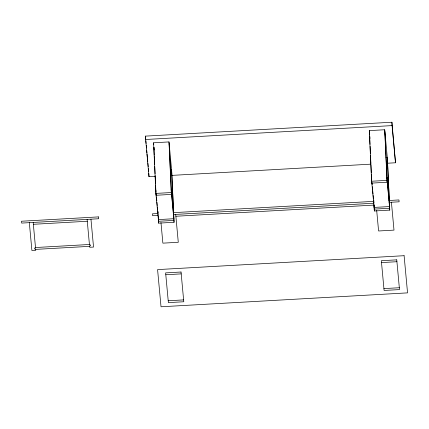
<?xml version="1.0" encoding="UTF-8"?>
<svg xmlns="http://www.w3.org/2000/svg" width="429" height="429" viewBox="0 0 429 429"><rect width="100%" height="100%" fill="white"/><g stroke="black" fill="none" stroke-linecap="round" stroke-linejoin="round"><path stroke-width="0.64" d="M155.657 176.298L148.976 176.678L145.383 136.127L391.913 122.222L395.506 162.768L387.489 163.224M145.538 139.505L392.068 125.6L395.506 162.768M171.386 192.712L173.799 218.731L158.387 219.6L155.883 193.409L153.587 142.787L168.994 141.919L171.745 171.654L174.045 222.276L158.639 223.15L158.237 216.227M384.877 131.612L387.178 182.234L371.771 183.103L371.6 181.242L369.299 130.62L384.706 129.751L387.457 159.486L389.757 210.108L374.351 210.982L374.061 206.59L374.104 207.057M170.292 169.868L171.573 169.798L174.045 222.276M386.003 157.7L387.285 157.631L389.757 210.108M171.691 175.397L370.79 164.162M155.883 193.409L171.294 192.541L171.466 194.401L156.054 195.27L155.979 193.581M371.6 181.242L387.006 180.373L387.178 182.234M157.765 213.545L152.418 213.846L152.59 215.707L157.936 215.406M173.799 212.639L373.562 201.373M388.926 200.509L398.949 199.941L399.12 201.802L389.098 202.365M173.3 214.538L373.734 203.233M33.349 224.297L87.28 221.257M175.874 216.259L374.179 205.078M158.467 221.289L173.874 220.42M374.179 209.121L389.586 208.253M35.5 247.533L89.43 244.492M35.671 249.388L89.602 246.348M165.798 274.748L181.21 273.879M381.515 262.58L396.922 261.711M168.211 300.767L183.617 299.898M383.923 288.599L399.329 287.73M391.414 202.236L393.999 230.116L378.587 230.984L376.683 210.403M386.947 177.172L389.355 203.19M386.942 177.547L386.985 178.014M387.103 180.545L389.511 206.564L374.099 207.432L371.691 181.413M369.299 130.62L369.594 133.81M369.841 136.481L370.029 138.481M371.541 178.04L371.723 180.041M371.97 182.711L372.158 184.711M372.34 186.712L372.592 189.382M372.715 190.717L373.021 194.053M373.144 195.388L373.455 198.724M373.579 200.053L373.884 203.394M373.986 204.901L374.029 205.368M371.611 180.105L371.771 183.103M175.702 214.403L178.282 242.283L162.875 243.152L160.972 222.571M171.235 189.339L173.643 215.358M171.23 189.715L171.273 190.181M153.587 142.787L153.759 144.648M154.006 147.313L154.252 149.984M155.829 190.208L155.952 191.543M156.135 193.543L156.381 196.209M156.505 197.544L156.816 200.879M156.939 202.215L157.245 205.55M157.368 206.885L157.679 210.221M157.802 211.556L158.113 214.891M155.942 192.739L155.588 184.926M158.349 218.758L158.392 219.224M145.383 136.127L145.629 138.787M145.812 140.776L146.058 143.431M146.246 145.42L146.487 148.08M146.675 150.07L146.922 152.724M147.045 154.054L147.351 157.368M147.474 158.698L147.78 162.017M147.903 163.342L148.209 166.661M148.396 168.656L148.643 171.31M90.959 219.181L93.538 247.061L89.688 247.276L89.559 245.887L90.519 245.828L90.433 244.9L89.473 244.954L87.108 219.401M33.178 222.442L35.543 247.994L34.583 248.053L34.669 248.981L35.628 248.927L35.757 250.322L31.907 250.536L29.328 222.656M391.913 122.222L392.068 125.6M384.706 129.751L387.006 180.373M374.077 204.987L374.351 210.982M373.766 200.096L373.89 202.74M369.471 132.481L369.589 135.119M369.653 136.438L370.012 144.364M370.098 146.343L370.431 153.609M370.522 155.588L370.881 163.513M370.94 164.833L371.299 172.758M371.358 174.077L371.578 178.882M169.165 143.774L171.466 194.401M168.994 141.919L171.294 192.541M158.306 215.819L158.516 220.485M158.574 221.814L158.639 223.15M158.028 211.604L158.087 212.923M153.877 147.286L154.236 155.212M154.295 156.531L154.654 164.457M154.746 166.436L155.078 173.697M155.169 175.681L155.529 183.601M148.825 173.3L148.976 176.678M98.493 216.892L21.45 221.235L21.622 223.091L98.665 218.747L98.493 216.892M404.107 255.7L157.582 269.605L161.02 306.778L407.55 292.873L404.107 255.7M181.038 272.018L165.626 272.887L168.382 302.622L183.789 301.753L181.038 272.018M396.75 259.851L381.343 260.719L384.094 290.454L399.501 289.586L396.75 259.851"/></g></svg>
